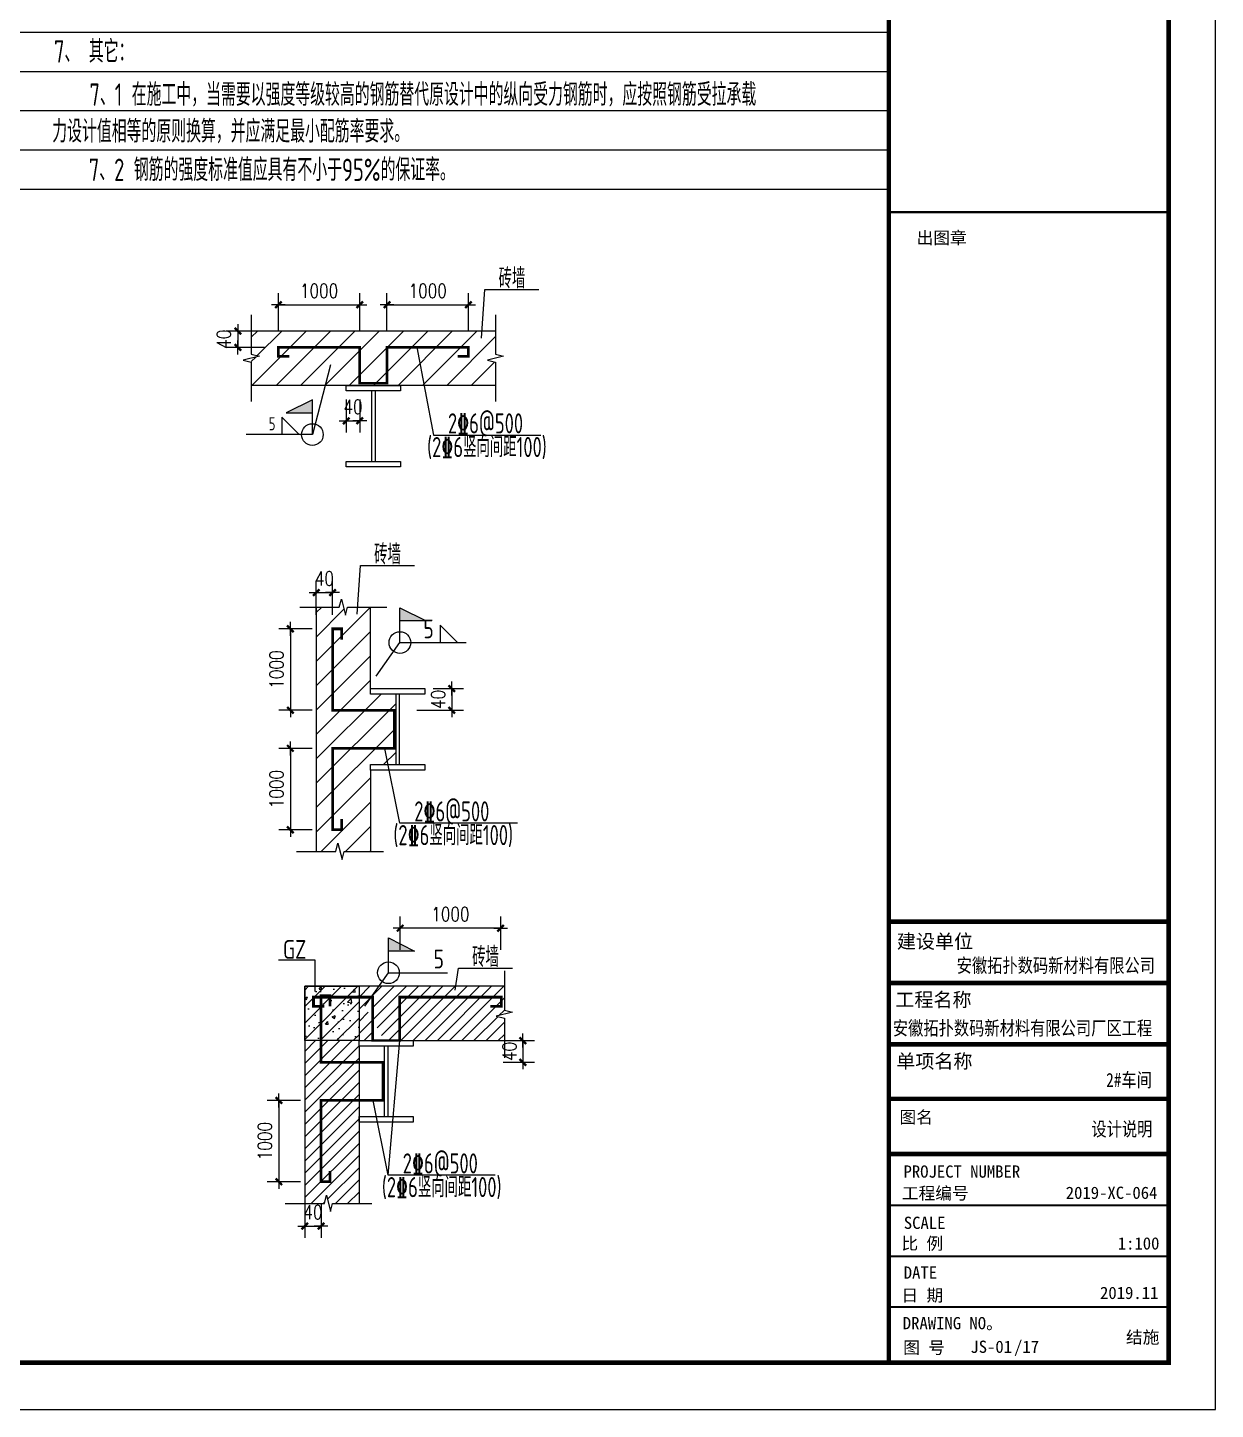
# Model space of a CAD drawing. Extents: x 19118 to 566552, y -1188739 to 92943.
# Drawn here: x 136414 to 161912, y -22788 to 6865 of the extents above; entities that cross this region are included whole.
import ezdxf
from ezdxf.enums import TextEntityAlignment as Align

# ---------------------------------------------------------------- set-up
doc = ezdxf.new("R2010")
doc.units = 0
doc.header["$LTSCALE"] = 1000
doc.header["$MEASUREMENT"] = 0
doc.layers.get('0').update_dxf_attribs({"linetype": 'CONTINUOUS'})
doc.layers.get('Defpoints').update_dxf_attribs({"linetype": 'CONTINUOUS'})
for name, color, linetype in [('10', 7, 'CONTINUOUS'), ('AXIS', 3, 'CONTINUOUS'), ('JZSM', 7, 'CONTINUOUS'), ('PUB_TITLE', 4, 'CONTINUOUS'), ('S', 2, 'CONTINUOUS'), ('S1', 2, 'CONTINUOUS'), ('SYMB', 7, 'CONTINUOUS'), ('TEXT', 7, 'CONTINUOUS'), ('图框', 4, 'CONTINUOUS'), ('底线', 250, 'CONTINUOUS'), ('钢梁', 6, 'CONTINUOUS')]:
    doc.layers.add(name, color=color, linetype=linetype)
doc.styles.add('-黑体', font='SimSun.ttf')
doc.styles.add('CPX', font='atssdeng.shx', dxfattribs={"width": 0.8, "bigfont": 'atssdchn.shx'})
doc.styles.add('DIM_FONT', font='SIMPLEX.shx', dxfattribs={"width": 0.8})
doc.styles.add('HZS', font='atssdeng.shx', dxfattribs={"width": 0.7, "bigfont": 'atssdchn.shx'})
doc.styles.get("Standard").update_dxf_attribs({"font": 'atssdeng.shx', "bigfont": 'atssdchn.shx'})
doc.styles.add('宋体', font='SimSun.ttf', dxfattribs={"width": 0.8})
doc.styles.add('黑体', font='simhei.ttf', dxfattribs={"width": 0.6, "height": 4.3})
doc.dimstyles.new('DIMN$0', dxfattribs={"dimtxt": 300, "dimasz": 1, "dimexe": 250, "dimexo": 300, "dimgap": 150, "dimtad": 1, "dimdec": 0, "dimdsep": 46, "dimtxsty": 'DIM_FONT', "dimblk": '_DIMX', "dimcen": 2.5, "dimclrt": 7, "dimadec": 0, "dimazin": 0, "dimtfac": 1, "dimtdec": 0, "dimtix": 1, "dimtmove": 2, "dimatfit": 3, "dimldrblk": '_DIMX', "dimfxl": 1, "dimtolj": 1, "dimtzin": 0, "dimarcsym": 0})
pattern_1 = [(45, (-64188.5, -575060.71), (-130.79339, 130.79339), [])]

# ---------------------------------------------------------------- blocks, each defined once
blk = doc.blocks.new('_DIMX')
blk.add_line((-150, 0), (150, 0))
at = {"const_width": 50}
blk.add_lwpolyline([(-70, -70), (70, 70)], dxfattribs=at)
blk = doc.blocks.new('*D12')
at = {"layer": 'AXIS', "color": 3, "lineweight": -2}
for p, q in [((143254, -1112), (143254, -1822)), ((143544, -1112), (143544, -1822)), ((143253, -1572), (143252, -1572)), ((143254, -1572), (143544, -1572)), ((143545, -1572), (143546, -1572))]:
    blk.add_line(p, q, dxfattribs=at)
at = {"layer": 'Defpoints', "color": 0}
for p in [(143254, -812), (143544, -812), (143544, -1572)]:
    blk.add_point(p, dxfattribs=at)
at = {"layer": 'AXIS', "color": 3, "lineweight": -2}
blk.add_blockref('_DIMX', (143254, -1572), dxfattribs=at)
at = {"layer": 'AXIS', "color": 3, "lineweight": -2, "rotation": 180}
blk.add_blockref('_DIMX', (143544, -1572), dxfattribs=at)
at = {"layer": 'AXIS', "color": 7, "insert": (143399, -1272), "char_height": 300, "attachment_point": 5, "style": 'DIM_FONT'}
blk.add_mtext('\\A1;40', dxfattribs=at)
blk = doc.blocks.new('*D13')
at = {"layer": 'AXIS', "color": 3, "lineweight": -2}
for p, q in [((141496, 354), (140678, 354)), ((140928, 355), (140928, 356)), ((140928, 354), (140928, 4)), ((141496, 4), (140678, 4)), ((140928, 3), (140928, 2))]:
    blk.add_line(p, q, dxfattribs=at)
at = {"layer": 'Defpoints', "color": 0}
for p in [(141796, 354), (140928, 4), (141796, 4)]:
    blk.add_point(p, dxfattribs=at)
at = {"layer": 'AXIS', "color": 3, "lineweight": -2}
for p, rotation in [((140928, 354), 270), ((140928, 4), 90)]:
    blk.add_blockref('_DIMX', p, dxfattribs=dict(at, rotation=rotation))
at = {"layer": 'AXIS', "color": 7, "insert": (140628, 179), "char_height": 300, "attachment_point": 5, "rotation": 90, "style": 'DIM_FONT'}
blk.add_mtext('\\A1;40', dxfattribs=at)
blk = doc.blocks.new('*D15')
at = {"layer": 'AXIS', "color": 3, "lineweight": -2}
for p, q in [((142519, -8602), (141804, -8602)), ((142054, -8603), (142054, -10349)), ((142519, -10350), (141804, -10350))]:
    blk.add_line(p, q, dxfattribs=at)
at = {"layer": 'Defpoints', "color": 0}
for p in [(142819, -8602), (142054, -10350), (142819, -10350)]:
    blk.add_point(p, dxfattribs=at)
at = {"layer": 'AXIS', "color": 3, "lineweight": -2}
for p, rotation in [((142054, -8602), 90), ((142054, -10350), 270)]:
    blk.add_blockref('_DIMX', p, dxfattribs=dict(at, rotation=rotation))
at = {"layer": 'AXIS', "color": 7, "insert": (141754, -9476), "char_height": 300, "attachment_point": 5, "rotation": 90, "style": 'DIM_FONT'}
blk.add_mtext('\\A1;1000', dxfattribs=at)
blk = doc.blocks.new('*D16')
at = {"layer": 'AXIS', "color": 3, "lineweight": -2}
for p, q in [((145117, -7320), (145770, -7320)), ((145520, -7321), (145520, -7783)), ((144769, -7784), (145770, -7784))]:
    blk.add_line(p, q, dxfattribs=at)
at = {"layer": 'Defpoints', "color": 0}
for p in [(144817, -7320), (144469, -7784), (145520, -7784)]:
    blk.add_point(p, dxfattribs=at)
at = {"layer": 'AXIS', "color": 3, "lineweight": -2}
for p, rotation in [((145520, -7320), 90), ((145520, -7784), 270)]:
    blk.add_blockref('_DIMX', p, dxfattribs=dict(at, rotation=rotation))
at = {"layer": 'AXIS', "color": 7, "insert": (145230, -7552), "char_height": 300, "attachment_point": 5, "rotation": 90, "style": 'DIM_FONT'}
blk.add_mtext('\\A1;40', dxfattribs=at)
blk = doc.blocks.new('*D17')
at = {"layer": 'AXIS', "color": 3, "lineweight": -2}
for p, q in [((142610, -5737), (142610, -5010)), ((142959, -5737), (142959, -5010)), ((142609, -5260), (142608, -5260)), ((142610, -5260), (142959, -5260)), ((142960, -5260), (142961, -5260))]:
    blk.add_line(p, q, dxfattribs=at)
at = {"layer": 'Defpoints', "color": 0}
for p in [(142959, -5260), (142610, -6037), (142959, -6037)]:
    blk.add_point(p, dxfattribs=at)
at = {"layer": 'AXIS', "color": 3, "lineweight": -2}
blk.add_blockref('_DIMX', (142610, -5260), dxfattribs=at)
at = {"layer": 'AXIS', "color": 3, "lineweight": -2, "rotation": 180}
blk.add_blockref('_DIMX', (142959, -5260), dxfattribs=at)
at = {"layer": 'AXIS', "color": 7, "insert": (142785, -4960), "char_height": 300, "attachment_point": 5, "style": 'DIM_FONT'}
blk.add_mtext('\\A1;40', dxfattribs=at)
blk = doc.blocks.new('*D18')
at = {"layer": 'AXIS', "color": 3, "lineweight": -2}
for p, q in [((142519, -6037), (141804, -6037)), ((142054, -6038), (142054, -7783)), ((142519, -7784), (141804, -7784))]:
    blk.add_line(p, q, dxfattribs=at)
at = {"layer": 'Defpoints', "color": 0}
for p in [(142819, -6037), (142054, -7784), (142819, -7784)]:
    blk.add_point(p, dxfattribs=at)
at = {"layer": 'AXIS', "color": 3, "lineweight": -2}
for p, rotation in [((142054, -6037), 90), ((142054, -7784), 270)]:
    blk.add_blockref('_DIMX', p, dxfattribs=dict(at, rotation=rotation))
at = {"layer": 'AXIS', "color": 7, "insert": (141754, -6911), "char_height": 300, "attachment_point": 5, "rotation": 90, "style": 'DIM_FONT'}
blk.add_mtext('\\A1;1000', dxfattribs=at)
blk = doc.blocks.new('*D19')
at = {"layer": 'AXIS', "color": 3, "lineweight": -2}
for p, q in [((142272, -16157), (141557, -16157)), ((141807, -16158), (141807, -17904)), ((142272, -17905), (141557, -17905))]:
    blk.add_line(p, q, dxfattribs=at)
at = {"layer": 'Defpoints', "color": 0}
for p in [(142572, -16157), (141807, -17905), (142572, -17905)]:
    blk.add_point(p, dxfattribs=at)
at = {"layer": 'AXIS', "color": 3, "lineweight": -2}
for p, rotation in [((141807, -16157), 90), ((141807, -17905), 270)]:
    blk.add_blockref('_DIMX', p, dxfattribs=dict(at, rotation=rotation))
at = {"layer": 'AXIS', "color": 7, "insert": (141507, -17031), "char_height": 300, "attachment_point": 5, "rotation": 90, "style": 'DIM_FONT'}
blk.add_mtext('\\A1;1000', dxfattribs=at)
blk = doc.blocks.new('*D20')
at = {"layer": 'AXIS', "color": 3, "lineweight": -2}
for p, q in [((146525, -14874), (147296, -14874)), ((147046, -14875), (147046, -15338)), ((146624, -15339), (147296, -15339))]:
    blk.add_line(p, q, dxfattribs=at)
at = {"layer": 'Defpoints', "color": 0}
for p in [(146225, -14874), (146324, -15339), (147046, -15339)]:
    blk.add_point(p, dxfattribs=at)
at = {"layer": 'AXIS', "color": 3, "lineweight": -2}
for p, rotation in [((147046, -14874), 90), ((147046, -15339), 270)]:
    blk.add_blockref('_DIMX', p, dxfattribs=dict(at, rotation=rotation))
at = {"layer": 'AXIS', "color": 7, "insert": (146756, -15107), "char_height": 300, "attachment_point": 5, "rotation": 90, "style": 'DIM_FONT'}
blk.add_mtext('\\A1;40', dxfattribs=at)
blk = doc.blocks.new('*D21')
at = {"layer": 'AXIS', "color": 3, "lineweight": -2}
for p, q in [((142363, -18377), (142363, -19104)), ((142712, -18377), (142712, -19104)), ((142362, -18854), (142361, -18854)), ((142363, -18854), (142712, -18854)), ((142713, -18854), (142714, -18854))]:
    blk.add_line(p, q, dxfattribs=at)
at = {"layer": 'Defpoints', "color": 0}
for p in [(142363, -18077), (142712, -18077), (142712, -18854)]:
    blk.add_point(p, dxfattribs=at)
at = {"layer": 'AXIS', "color": 3, "lineweight": -2}
blk.add_blockref('_DIMX', (142363, -18854), dxfattribs=at)
at = {"layer": 'AXIS', "color": 3, "lineweight": -2, "rotation": 180}
blk.add_blockref('_DIMX', (142712, -18854), dxfattribs=at)
at = {"layer": 'AXIS', "color": 7, "insert": (142538, -18554), "char_height": 300, "attachment_point": 5, "style": 'DIM_FONT'}
blk.add_mtext('\\A1;40', dxfattribs=at)
blk = doc.blocks.new('*D22')
at = {"layer": 'AXIS', "color": 3, "lineweight": -2}
for p, q in [((144411, -12927), (144411, -12212)), ((146569, -12927), (146569, -12212)), ((146568, -12462), (144412, -12462))]:
    blk.add_line(p, q, dxfattribs=at)
at = {"layer": 'Defpoints', "color": 0}
for p in [(144411, -12462), (144411, -13227), (146569, -13227)]:
    blk.add_point(p, dxfattribs=at)
at = {"layer": 'AXIS', "color": 3, "lineweight": -2, "rotation": 180}
blk.add_blockref('_DIMX', (144411, -12462), dxfattribs=at)
at = {"layer": 'AXIS', "color": 3, "lineweight": -2}
blk.add_blockref('_DIMX', (146569, -12462), dxfattribs=at)
at = {"layer": 'AXIS', "color": 7, "insert": (145490, -12162), "char_height": 300, "attachment_point": 5, "style": 'DIM_FONT'}
blk.add_mtext('\\A1;1000', dxfattribs=at)

msp = doc.modelspace()

# ---------------------------------------------------------------- hatches: boundary and pattern name
at = {"layer": '10'}
h = msp.add_hatch(dxfattribs=at)
h.set_pattern_fill('钢筋混凝土', color=256, scale=100, style=0)
h.set_pattern_definition([(45, (-65000.19, -575060.71), (-176.7767, 176.7767), []), (50, (-65000.2, -575060.7), (717.2602, -62.75213), [75, -825]), (355, (-65000.2, -575060.7), (-138.7513, 752.1921), [60, -660]), (100.4514, (-64940.4, -575065.94), (578.5094, 689.43954), [63.7402, -701.1421]), (46.1842, (-65000.2, -574860.7), (1067.241, -165.519), [112.5, -1237.5]), (96.6356, (-64911.2, -574874.5), (934.6627, 974.1179), [95.6103, -1051.713]), (351.1842, (-65000.2, -574860.7), (934.662, 974.1186), [90, -990]), (21, (-64900.2, -574910.7), (596.90705, -402.6189), [75, -825]), (326, (-64900.2, -574910.7), (243.3153, 725.15), [60, -660]), (71.4514, (-64850.44, -574944.3), (840.2226, 322.5305), [63.7402, -701.1421]), (37.5, (-65000.19, -575060.71), (12.15986, 332.89385), [0, -652, 0, -670, 0, -662.5]), (7.5, (-65000.2, -575060.7), (263.06954, 394.41171), [0, -382, 0, -637, 0, -252.5]), (327.5, (-65223.19, -575060.71), (533.82244, -22.55487), [0, -250, 0, -780, 0, -1035]), (317.5, (-65323.2, -575060.7), (583.18617, 100.105), [0, -325, 0, -518, 0, -735])])
h.paths.add_polyline_path([(143528.01, -14874.07), (142362.85, -14874.07), (142362.85, -13708.9), (143528.01, -13708.9)])
at = {"layer": 'S'}
h = msp.add_hatch(dxfattribs=at)
h.set_pattern_fill('ANSI31', color=256, scale=116.5164, style=0)
h.set_pattern_definition([(45, (87029.74, -17863.18), (-261.5868, 261.5868), [])])
h.paths.add_polyline_path([(141214.68, 353.6), (141214.68, -141.6), (141389.48, -185.18), (141214.68, -228.99), (141214.68, -811.57), (146457.92, -811.57), (146457.92, -316.37), (146283.12, -272.79), (146457.92, -228.99), (146457.92, 353.6)])
h = msp.add_hatch(dxfattribs=at)
h.set_pattern_fill('ANSI31', color=256, scale=116.5164, style=0)
h.set_pattern_definition([(45, (93903.8, -18819.5), (-261.5868, 261.5868), [])])
h.paths.add_polyline_path([(143775.09, -5571.78), (143279.89, -5571.78), (143236.31, -5746.58), (143192.5, -5571.78), (142609.92, -5571.78), (142609.92, -10815.01), (143105.12, -10815.01), (143148.7, -10640.21), (143192.5, -10815.01), (143775.09, -10815.01), (143775.09, -9067.27), (143775.09, -8950.75), (144322.71, -8950.75), (144322.71, -7436.04), (143775.09, -7436.04), (143775.09, -7319.52)])
h = msp.add_hatch(dxfattribs=at)
h.set_pattern_fill('ANSI31', color=256, scale=116.5164, style=0)
h.set_pattern_definition(pattern_1)
h.paths.add_polyline_path([(146649.77, -14874.07), (146649.77, -14395.79), (146474.97, -14352.2), (146824.58, -14264.6), (146649.77, -14221.01), (146649.77, -13708.9), (143954.24, -13708.9), (143789.7, -13941.94), (143818.19, -13941.94), (143818.19, -14425.44), (143958.81, -14668.14), (144078.13, -14874.07), (144402.99, -14874.07)])
h.paths.add_polyline_path([(143818.19, -14425.44), (143651.48, -14137.7), (143789.7, -13941.94), (143528.01, -13941.94), (143528.01, -14874.07), (143818.19, -14874.07)])
h.paths.add_polyline_path([(143789.7, -13941.94), (143954.24, -13708.9), (143528.01, -13708.9), (143528.01, -13941.94)])
h = msp.add_hatch(dxfattribs=at)
h.set_pattern_fill('ANSI31', color=256, scale=116.5164, style=0)
h.set_pattern_definition(pattern_1)
h.paths.add_polyline_path([(143528.01, -15339.02), (143528.01, -14990.59), (143528.01, -14874.07), (142712.4, -14874.07), (142712.4, -15339.02)], flags=17)
h.paths.add_polyline_path([(142712.4, -15339.02), (142712.4, -14874.07), (142362.85, -14874.07), (142362.85, -18369.56), (142785.22, -18369.56), (142828.8, -18194.76), (142916.41, -18544.36), (142959.99, -18369.56), (143528.01, -18369.56), (143528.01, -15339.02)])

# ---------------------------------------------------------------- linework, layer by layer
at = {"layer": '10'}
msp.add_line((144156.65, -17761.21), (144402.99, -14874.07), dxfattribs=at)
msp.add_lwpolyline([(142590.09, -13821.46), (142590.09, -13148.3), (141798.15, -13148.3)], dxfattribs=at)
msp.add_lwpolyline([(143528.01, -14874.07), (142362.85, -14874.07), (142362.85, -13708.9), (143528.01, -13708.9)], close=True, dxfattribs=at)
at = {"layer": 'PUB_TITLE'}
msp.add_lwpolyline([(77811.65, -22788.34), (161911.65, -22788.34), (161911.65, 36611.66), (77811.65, 36611.66)], close=True, dxfattribs=at)
at = {"layer": 'PUB_TITLE', "const_width": 100}
msp.add_lwpolyline([(80311.65, -21788.34), (160911.65, -21788.34), (160911.65, 35611.66), (80311.65, 35611.66)], close=True, dxfattribs=at)
at = {"layer": 'S'}
for p, q in [((146457.92, 353.6), (141214.68, 353.6)), ((146457.92, -811.57), (141214.68, -811.57)), ((143253.72, -811.57), (144418.88, -811.57)), ((143253.72, -928.08), (143253.72, -811.57)), ((144418.88, -811.57), (144418.88, -928.08)), ((144418.88, -928.08), (143253.72, -928.08)), ((143801.35, -2442.8), (143801.35, -928.08)), ((143871.26, -928.08), (143871.26, -2442.8)), ((143253.72, -2442.8), (144418.88, -2442.8)), ((143253.72, -2559.31), (143253.72, -2442.8)), ((144418.88, -2559.31), (143253.72, -2559.31)), ((144418.88, -2442.8), (144418.88, -2559.31)), ((142609.92, -5571.78), (142609.92, -10815.01)), ((143775.09, -7319.52), (143775.09, -5571.78)), ((143775.09, -7319.52), (144940.25, -7319.52)), ((143775.09, -7436.04), (143775.09, -7319.52)), ((144940.25, -7319.52), (144940.25, -7436.04)), ((144940.25, -7436.04), (143775.09, -7436.04)), ((144322.71, -8950.75), (144322.71, -7436.04)), ((144392.62, -7436.04), (144392.62, -8950.75)), ((143775.09, -8950.75), (144940.25, -8950.75)), ((143775.09, -9067.27), (143775.09, -8950.75)), ((144940.25, -9067.27), (143775.09, -9067.27)), ((143775.09, -9067.27), (143775.09, -10815.01)), ((144940.25, -8950.75), (144940.25, -9067.27)), ((142362.85, -13708.9), (142362.85, -18369.56)), ((146649.77, -13708.9), (142362.85, -13708.9)), ((143528.01, -14874.07), (144693.17, -14874.07)), ((143528.01, -14990.59), (143528.01, -14874.07)), ((143528.01, -14874.07), (146649.77, -14874.07)), ((143528.01, -14990.59), (143528.01, -18369.56)), ((144693.17, -14990.59), (143528.01, -14990.59)), ((144075.64, -16505.3), (144075.64, -14990.59)), ((144145.55, -14990.59), (144145.55, -16505.3)), ((144693.17, -14874.07), (144693.17, -14990.59)), ((143528.01, -16505.3), (144693.17, -16505.3)), ((143528.01, -16621.81), (143528.01, -16505.3)), ((144693.17, -16505.3), (144693.17, -16621.81)), ((144693.17, -16621.81), (143528.01, -16621.81))]:
    msp.add_line(p, q, dxfattribs=at)
at = {"layer": 'S1', "color": 6}
for points in [[(146160.43, 199.53), (146229.6, 1247.55), (147388.19, 1247.55)], [(143488.92, -5725.84), (143558.08, -4677.82), (144716.68, -4677.82)], [(145592.89, -13791.44), (145662.06, -13317.84), (146820.65, -13317.84)]]:
    msp.add_lwpolyline(points, dxfattribs=at)
at = {"layer": 'SYMB'}
for p, q in [((144772.37, 7.1), (145127.75, -1878.53)), ((145127.75, -1878.53), (147429.99, -1878.53)), ((144403.72, -10206.67), (144081.88, -8602.31)), ((146929.49, -10206.67), (144403.72, -10206.67)), ((144156.65, -17761.21), (143834.81, -16156.86)), ((146452.09, -17761.21), (144156.65, -17761.21))]:
    msp.add_line(p, q, dxfattribs=at)
for points in [[(141214.68, 703.14), (141214.68, -141.6), (141389.48, -185.18), (141039.88, -272.79), (141214.68, -316.37), (141214.68, -1161.12)], [(146457.92, 703.14), (146457.92, -141.6), (146632.72, -185.18), (146283.12, -272.79), (146457.92, -316.37), (146457.92, -1161.12)], [(142912.33, -371.57), (142526.24, -1869.19), (141101.94, -1869.19)], [(142526.24, -1869.19), (142526.24, -1123.49), (141966.96, -1403.13), (142526.24, -1403.13)], [(142526.24, -1869.19), (142526.24, -1123.49), (141966.96, -1403.13), (142526.24, -1403.13)], [(142246.6, -1869.19), (141873.75, -1496.34), (141873.75, -1869.19)], [(142246.6, -1869.19), (141873.75, -1496.34), (141873.75, -1869.19)], [(142260.37, -5571.78), (143105.12, -5571.78), (143148.7, -5396.97), (143236.31, -5746.58), (143279.89, -5571.78), (144124.64, -5571.78)], [(144406.96, -6332.36), (144406.96, -5586.66), (144966.24, -5866.3), (144406.96, -5866.3)], [(144406.96, -6332.36), (144406.96, -5586.66), (144966.24, -5866.3), (144406.96, -5866.3)], [(145644.83, -6332.36), (145271.98, -5959.51), (145271.98, -6332.36)], [(145644.83, -6332.36), (145271.98, -5959.51), (145271.98, -6332.36)], [(143898.56, -7052.4), (144406.96, -6332.36), (145831.26, -6332.36)], [(142187.55, -10815.01), (143032.29, -10815.01), (143075.88, -10640.21), (143163.49, -10989.82), (143207.07, -10815.01), (144051.81, -10815.01)], [(144159.88, -13417.66), (144159.88, -12671.95), (144719.16, -12951.59), (144159.88, -12951.59)], [(144159.88, -13417.66), (144159.88, -12671.95), (144719.16, -12951.59), (144159.88, -12951.59)], [(143651.48, -14137.7), (144159.88, -13417.66), (145424.36, -13417.66)], [(146649.77, -13376.27), (146649.77, -14221.01), (146824.58, -14264.6), (146474.97, -14352.2), (146649.77, -14395.79), (146649.77, -15240.53)], [(141940.47, -18369.56), (142785.22, -18369.56), (142828.8, -18194.76), (142916.41, -18544.36), (142959.99, -18369.56), (143804.74, -18369.56)]]:
    msp.add_lwpolyline(points, dxfattribs=at)
for points in [[(144128.7, -811.57, 0, 77.68, 0), (143909.57, -732.3, 0, 0, 0), (142912.33, -371.57, 0, 0, 0), (142526.24, -1869.19, 0, 0, 0), (141101.94, -1869.19, 0, 0, 0)], [(144322.71, -7784.48, 0, 77.68, 0), (144205.89, -7582.84, 0, 0, 0), (143898.56, -7052.4, 0, 0, 0), (144406.96, -6332.36, 0, 0, 0), (145831.26, -6332.36, 0, 0, 0)], [(144075.64, -14869.78, 0, 77.68, 0), (143958.81, -14668.14, 0, 0, 0), (143651.48, -14137.7, 0, 0, 0), (144159.88, -13417.66, 0, 0, 0), (145424.36, -13417.66, 0, 0, 0)]]:
    msp.add_lwpolyline(points, format="xyseb", dxfattribs=at)
for centre in [(142526.24, -1869.19), (142526.24, -1869.19), (144406.96, -6332.36), (144406.96, -6332.36), (144159.88, -13417.66), (144159.88, -13417.66)]:
    msp.add_circle(centre, 233.03, dxfattribs=at)
for points in [[(142526.24, -1123.49), (141966.96, -1403.13), (142526.24, -1403.13)], [(142526.24, -1123.49), (141966.96, -1403.13), (142526.24, -1403.13)], [(144406.96, -5586.66), (144966.24, -5866.3), (144406.96, -5866.3)], [(144406.96, -5586.66), (144966.24, -5866.3), (144406.96, -5866.3)], [(144159.88, -12671.95), (144719.16, -12951.59), (144159.88, -12951.59)], [(144159.88, -12671.95), (144719.16, -12951.59), (144159.88, -12951.59)]]:
    msp.add_solid(points, dxfattribs=at)
at = {"layer": '图框', "color": 4, "const_width": 98.59}
msp.add_lwpolyline([(154902.42, 35611.66), (160911.65, 35611.66), (160911.65, -21788.34), (154902.42, -21788.34)], close=True, dxfattribs=at)
at = {"layer": '图框', "color": 0, "const_width": 50}
msp.add_lwpolyline([(154902.42, 2903.88), (160911.65, 2903.88)], dxfattribs=at)
at = {"layer": '图框', "color": 4}
for points, const_width in [([(154902.42, -12321.87), (160889.81, -12321.87)], 99.6), ([(154902.42, -13638.88), (160891.66, -13638.88)], 99.6), ([(154902.42, -14953.41), (160911.65, -14953.41)], 99.6), ([(154902.42, -16124.14), (160911.65, -16124.14)], 99.6), ([(154902.42, -17308.69), (160911.65, -17308.69)], 99.6), ([(154902.42, -18407.55), (160911.65, -18407.55)], 40.34), ([(154902.42, -19504.5), (160911.65, -19504.5)], 40.34), ([(154902.42, -20593.14), (160911.65, -20593.14)], 40.34)]:
    msp.add_lwpolyline(points, dxfattribs=dict(at, const_width=const_width))
at = {"layer": '底线'}
for p, q in [((154902.42, 6761.69), (80311.65, 6761.69)), ((154902.42, 5919.89), (80311.65, 5919.89)), ((154902.42, 5078.08), (80311.65, 5078.08)), ((154902.42, 4236.28), (80311.65, 4236.28)), ((154902.42, 3394.48), (80311.65, 3394.48))]:
    msp.add_line(p, q, dxfattribs=at)
at = {"layer": '钢梁'}
for points in [[(142029.67, -190.93, 58.26, 58.26, 0), (141796.15, -190.93, 58.26, 58.26, 0), (141796.15, 4.05, 58.26, 58.26, 0), (143543.9, 4.05, 58.26, 58.26, 0), (143543.9, -765.56, 52.5, 52.5, 0), (144128.7, -765.56, 58.26, 58.26, 0), (144128.7, 4.05, 58.26, 58.26, 0), (145876.45, 4.05, 58.26, 58.26, 0), (145876.45, -190.93, 58.26, 58.26, 0), (145642.93, -190.93, 58.26, 58.26, 0)], [(143154.45, -6270.25, 58.26, 58.26, 0), (143154.45, -6036.73, 58.26, 58.26, 0), (142959.47, -6036.73, 58.26, 58.26, 0), (142959.47, -7784.48, 58.26, 58.26, 0), (144284.13, -7784.48, 52.5, 52.5, 0), (144284.13, -8602.31, 58.26, 58.26, 0), (142959.47, -8602.31, 58.26, 58.26, 0), (142959.47, -10350.06, 58.26, 58.26, 0), (143154.45, -10350.06, 58.26, 58.26, 0), (143154.45, -10116.54, 58.26, 58.26, 0)], [(142784.13, -14136.91, 58.26, 58.26, 0), (142550.62, -14136.91, 58.26, 58.26, 0), (142550.62, -13941.94, 58.26, 58.26, 0), (143818.19, -13941.94, 58.26, 58.26, 0), (143818.19, -14874.07, 52.5, 52.5, 0), (144402.99, -14874.07, 58.26, 58.26, 0), (144402.99, -13941.94, 58.26, 58.26, 0), (146580.66, -13941.94, 58.26, 58.26, 0), (146580.66, -14136.91, 58.26, 58.26, 0), (146347.15, -14136.91, 58.26, 58.26, 0)], [(142907.37, -17671.09, 58.26, 58.26, 0), (142907.37, -17904.61, 58.26, 58.26, 0), (142712.4, -17904.61, 58.26, 58.26, 0), (142712.4, -16156.86, 58.26, 58.26, 0), (144037.06, -16156.86, 52.5, 52.5, 0), (144037.06, -15339.02, 58.26, 58.26, 0), (142712.4, -15339.02, 58.26, 58.26, 0), (142712.4, -13907.47, 58.26, 58.26, 0), (142907.37, -13907.47, 58.26, 58.26, 0), (142907.37, -14140.99, 58.26, 58.26, 0)]]:
    msp.add_lwpolyline(points, format="xyseb", dxfattribs=at)

# ---------------------------------------------------------------- texts
at = {"layer": 'JZSM', "style": 'CPX', "width": 0.8}
for p in [(145132.16, -6239.15), (145132.16, -6239.15), (145351.3, -13324.45), (145351.3, -13324.45)]:
    msp.add_text('5', height=401.77, dxfattribs=at).set_placement(p, align=Align.RIGHT)
msp.add_text('GZ', height=401.769, dxfattribs=at).set_placement((142146.51, -12916.93), align=Align.MIDDLE)
at = {"layer": 'S1', "style": 'HZS', "width": 0.7}
for s, p in [('7、 其它：', (136979.65, 6113.98)), ('7、1 在施工中，当需要以强度等级较高的钢筋替代原设计中的纵向受力钢筋时，应按照钢筋受拉承载', (137741.15, 5187.75)), ('力设计值相等的原则换算，并应满足最小配筋率要求。', (136942.95, 4399.34)), ('7、2 钢筋的强度标准值应具有不小于95%的保证率。', (137727.12, 3574.52))]:
    msp.add_text(s, height=480, dxfattribs=at).set_placement(p)
at = {"layer": 'S1', "color": 6, "style": 'HZS', "width": 0.7}
for s, p in [('砖墙', (146811.78, 1506.68)), ('2%%1326@500', (146243.8, -1624.54)), ('(2%%1326竖向间距100)', (146273.96, -2134.34)), ('砖墙', (144140.27, -4418.69)), ('2%%1326@500', (145519.78, -9952.68)), ('(2%%1326竖向间距100)', (145549.93, -10462.48)), ('砖墙', (146244.24, -13058.71)), ('2%%1326@500', (145272.71, -17507.22)), ('(2%%1326竖向间距100)', (145302.86, -18017.03))]:
    msp.add_text(s, height=432, dxfattribs=at).set_placement(p, align=Align.MIDDLE)
at = {"layer": 'SYMB', "width": 0.75}
msp.add_text('5', height=279.64, dxfattribs=at).set_placement((141733.93, -1775.98), align=Align.RIGHT)
msp.add_text('5', height=279.64, dxfattribs=at).set_placement((141733.93, -1775.98), align=Align.RIGHT)
at = {"layer": 'TEXT', "color": 3, "style": '-黑体', "width": 0.8}
for s, p in [('安徽拓扑数码新材料有限公司', (156357.59, -13411.57)), ('安徽拓扑数码新材料有限公司厂区工程', (154986.98, -14756.05)), ('2#车间', (159567.48, -15869.05)), ('设计说明', (159249.49, -16921.8))]:
    msp.add_text(s, height=300.15, dxfattribs=at).set_placement(p)
at = {"layer": '图框', "color": 4}
for s, height, style, p in [('出图章', 262.944, '黑体', (155497.58, 2223.46)), ('建设单位', 300, '黑体', (155074.06, -12894.56)), ('工程名称', 300, '黑体', (155040.85, -14146.11)), ('单项名称', 300, '黑体', (155060.84, -15467.1)), ('图名', 262.944, '黑体', (155130.07, -16649.19)), ('工程编号', 262.944, '黑体', (155181.55, -18280.5)), ('2019-XC-064', 262.944, '宋体', (158699.87, -18271.42)), ('SCALE', 262.944, '黑体', (155223.44, -18916.03)), ('比 例', 262.944, '黑体', (155172.69, -19358.98)), ('1:100', 262.944, '宋体', (159816.35, -19357.93)), ('DATE', 262.944, '黑体', (155222.06, -19984.64)), ('2019.11', 262.944, '宋体', (159435.77, -20419.43)), ('日 期', 262.944, '黑体', (155172.69, -20471.8)), ('DRAWING NO。', 262.944, '黑体', (155201.32, -21069.35)), ('图 号', 262.944, '黑体', (155210.03, -21594.4))]:
    msp.add_text(s, height=height, dxfattribs=dict(at, style=style)).set_placement(p)
at = {"layer": '图框', "color": 0, "style": '黑体'}
msp.add_text('PROJECT NUMBER', height=262.944, dxfattribs=at).set_placement((155217.01, -17815.7))
at = {"layer": '图框', "color": 3, "style": '宋体'}
for s, p in [('JS-01', (156652.23, -21576.05)), ('/17', (157589.95, -21576.05)), ('结施', (159993.61, -21371.89))]:
    msp.add_text(s, height=262.944, dxfattribs=at).set_placement(p)

# ---------------------------------------------------------------- dimensions: what is measured, and where the dimension line sits
at = {"layer": 'AXIS'}
for base, p1, p2 in [((143543.9, 917.85), (141796.15, 71.47), (143543.9, 71.47)), ((145876.45, 917.85), (144128.7, 71.47), (145876.45, 71.47))]:
    msp.add_linear_dim(base=base, p1=p1, p2=p2, text='1000', dimstyle='DIMN$0', override={"dimblk1": '_DIMX', "dimblk2": '_DIMX', "dimcen": 0.09, "dimclrd": 3, "dimclre": 3}, dxfattribs=at).render()
for base, p1, p2, text, picture, middle in [((140927.71, 4.05), (141796.15, 353.6), (141796.15, 4.05), '40', '*D13', (140627.71, 178.82)), ((142054.18, -7784.48), (142818.98, -6036.73), (142818.98, -7784.48), '1000', '*D18', (141754.18, -6910.61)), ((142054.18, -10350.06), (142818.98, -8602.31), (142818.98, -10350.06), '1000', '*D15', (141754.18, -9476.19)), ((141807.1, -17904.61), (142571.9, -16156.86), (142571.9, -17904.61), '1000', '*D19', (141507.1, -17030.73))]:
    dim = msp.add_linear_dim(base=base, p1=p1, p2=p2, angle=90, text=text, dimstyle='DIMN$0', override={"dimblk1": '_DIMX', "dimblk2": '_DIMX', "dimcen": 0.09, "dimclrd": 3, "dimclre": 3}, dxfattribs=at)
    dim.commit()
    dim.dimension.update_dxf_attribs({"geometry": picture, "text_midpoint": middle})
for base, p1, p2, text, picture, middle in [((143543.9, -1572.03), (143253.72, -811.57), (143543.9, -811.57), '40', '*D12', (143398.81, -1272.03)), ((142959.47, -5259.5), (142609.92, -6036.73), (142959.47, -6036.73), '40', '*D17', (142784.7, -4959.5)), ((144410.65, -12462.04), (146568.73, -13226.84), (144410.65, -13226.84), '1000', '*D22', (145489.69, -12162.04)), ((142712.4, -18853.84), (142362.85, -18076.61), (142712.4, -18076.61), '40', '*D21', (142537.62, -18553.84))]:
    dim = msp.add_linear_dim(base=base, p1=p1, p2=p2, text=text, dimstyle='DIMN$0', override={"dimblk1": '_DIMX', "dimblk2": '_DIMX', "dimcen": 0.09, "dimclrd": 3, "dimclre": 3}, dxfattribs=at)
    dim.commit()
    dim.dimension.update_dxf_attribs({"geometry": picture, "text_midpoint": middle})
for base, p1, p2, picture, middle in [((145520.03, -7784.48), (144816.86, -7319.52), (144468.78, -7784.48), '*D16', (145230.13, -7552)), ((147045.65, -15339.02), (146224.85, -14874.07), (146324.15, -15339.02), '*D20', (146755.75, -15106.55))]:
    dim = msp.add_linear_dim(base=base, p1=p1, p2=p2, angle=90, text='40', dimstyle='DIMN$0', override={"dimblk1": '_DIMX', "dimblk2": '_DIMX', "dimcen": 0.09, "dimclrd": 3, "dimclre": 3}, dxfattribs=at)
    dim.commit()
    dim.dimension.update_dxf_attribs({"geometry": picture, "text_midpoint": middle, "dimtype": 160})

doc.saveas('drawing.dxf')
